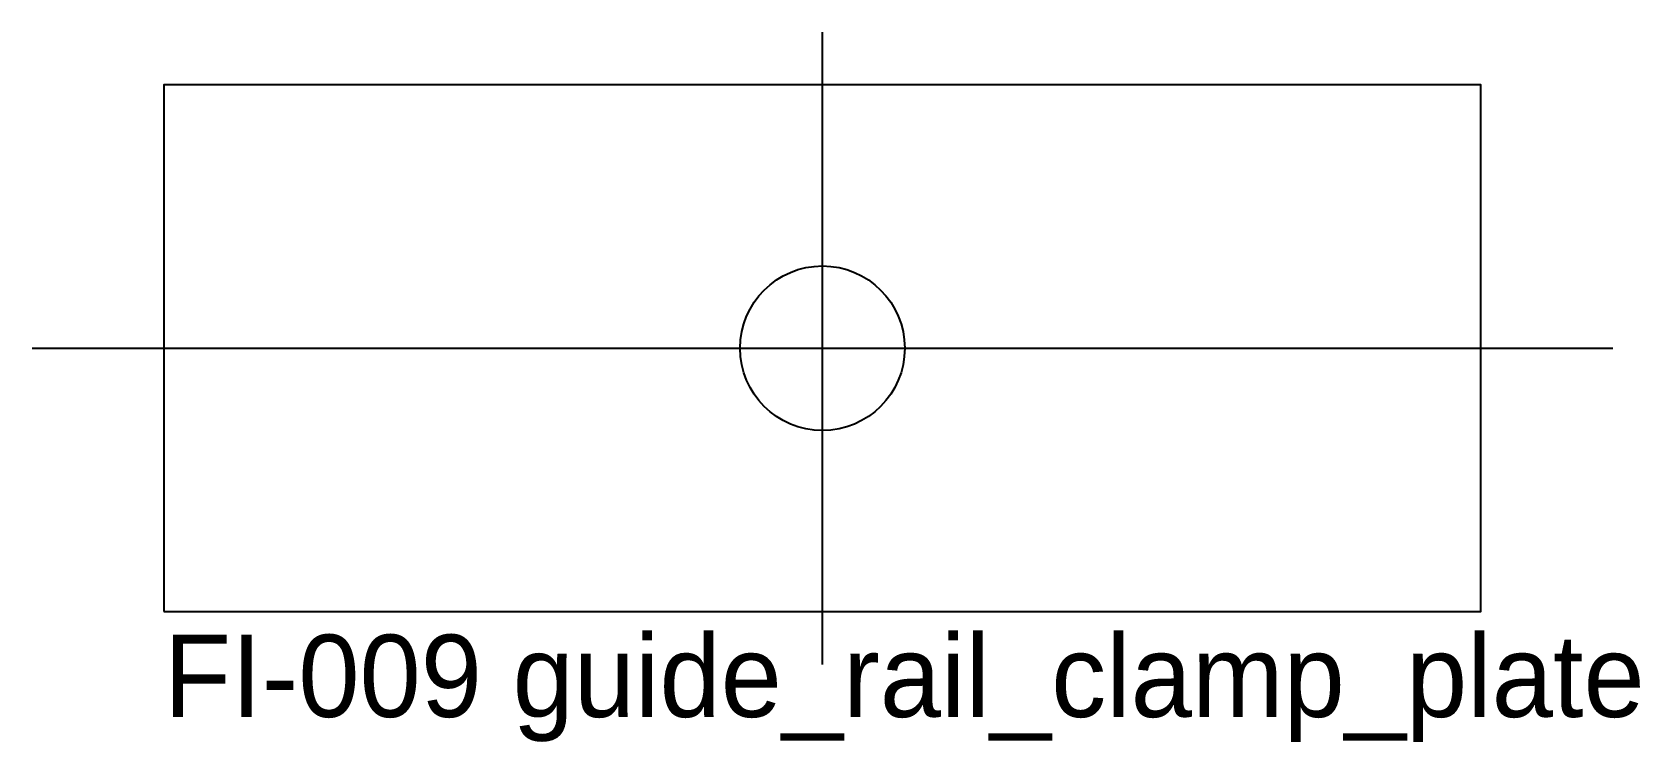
# Model space of a CAD drawing. Header units: millimetres. Extents: x -48 to 49.6, y -23.9 to 19.2.
import ezdxf

# ---------------------------------------------------------------- set-up
doc = ezdxf.new("R2010")
doc.units = ezdxf.units.MM
for name, color, linetype in [('CENTER', 3, 'Continuous'), ('HOLES', 1, 'Continuous'), ('OUTLINE', 7, 'Continuous'), ('TEXT', 2, 'Continuous')]:
    doc.layers.add(name, color=color, linetype=linetype)

msp = doc.modelspace()

# ---------------------------------------------------------------- linework, layer by layer
at = {"layer": 'CENTER'}
for p, q in [((0, -19.2), (0, 19.2)), ((-48, 0), (48, 0))]:
    msp.add_line(p, q, dxfattribs=at)
at = {"layer": 'HOLES'}
msp.add_circle((0, 0), 5, dxfattribs=at)
at = {"layer": 'OUTLINE'}
msp.add_lwpolyline([(-40, -16), (40, -16), (40, 16), (-40, 16)], close=True, dxfattribs=at)

# ---------------------------------------------------------------- texts
at = {"layer": 'TEXT'}
msp.add_text('FI-009 guide_rail_clamp_plate', height=5, dxfattribs=at).set_placement((-40, -22.4))

doc.saveas('drawing.dxf')
